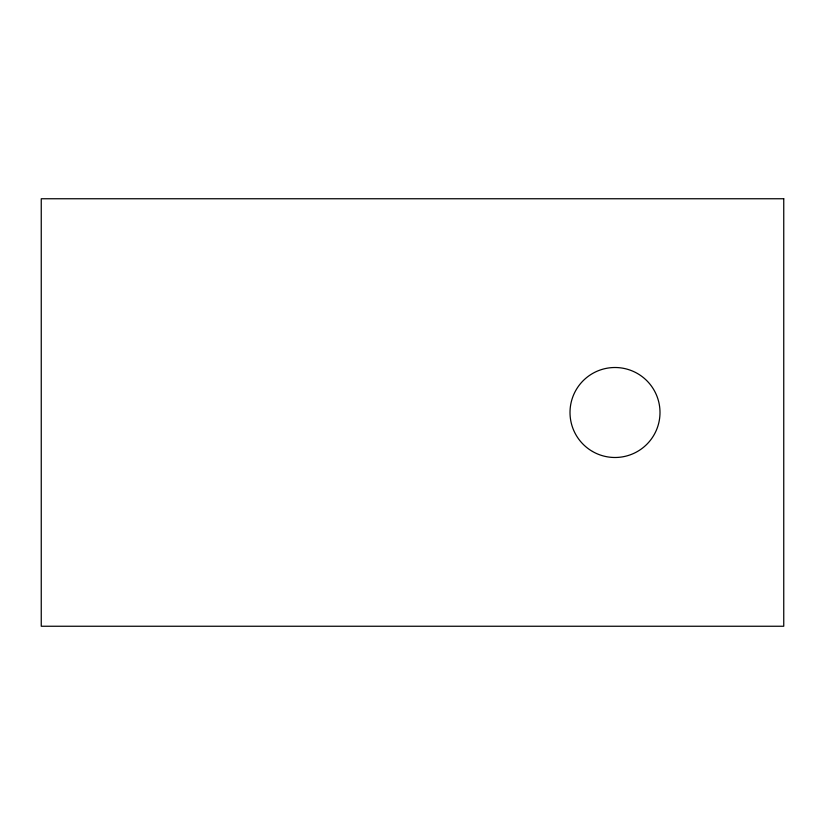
<?xml version="1.0" encoding="UTF-8"?>
<svg xmlns="http://www.w3.org/2000/svg" width="825" height="825" viewBox="0 0 825 825"><rect width="100%" height="100%" fill="white"/><g stroke="black" fill="none" stroke-linecap="round" stroke-linejoin="round"><path stroke-width="1.24" d="M783.75 198.753L41.25 198.753L41.25 626.247L783.75 626.247L783.75 198.753M592.505 451.471A45.004 45.004 0 0 0 660 412.5A45.004 45.004 0 0 0 592.505 373.529A45.004 45.004 0 0 0 592.505 451.471"/></g></svg>
